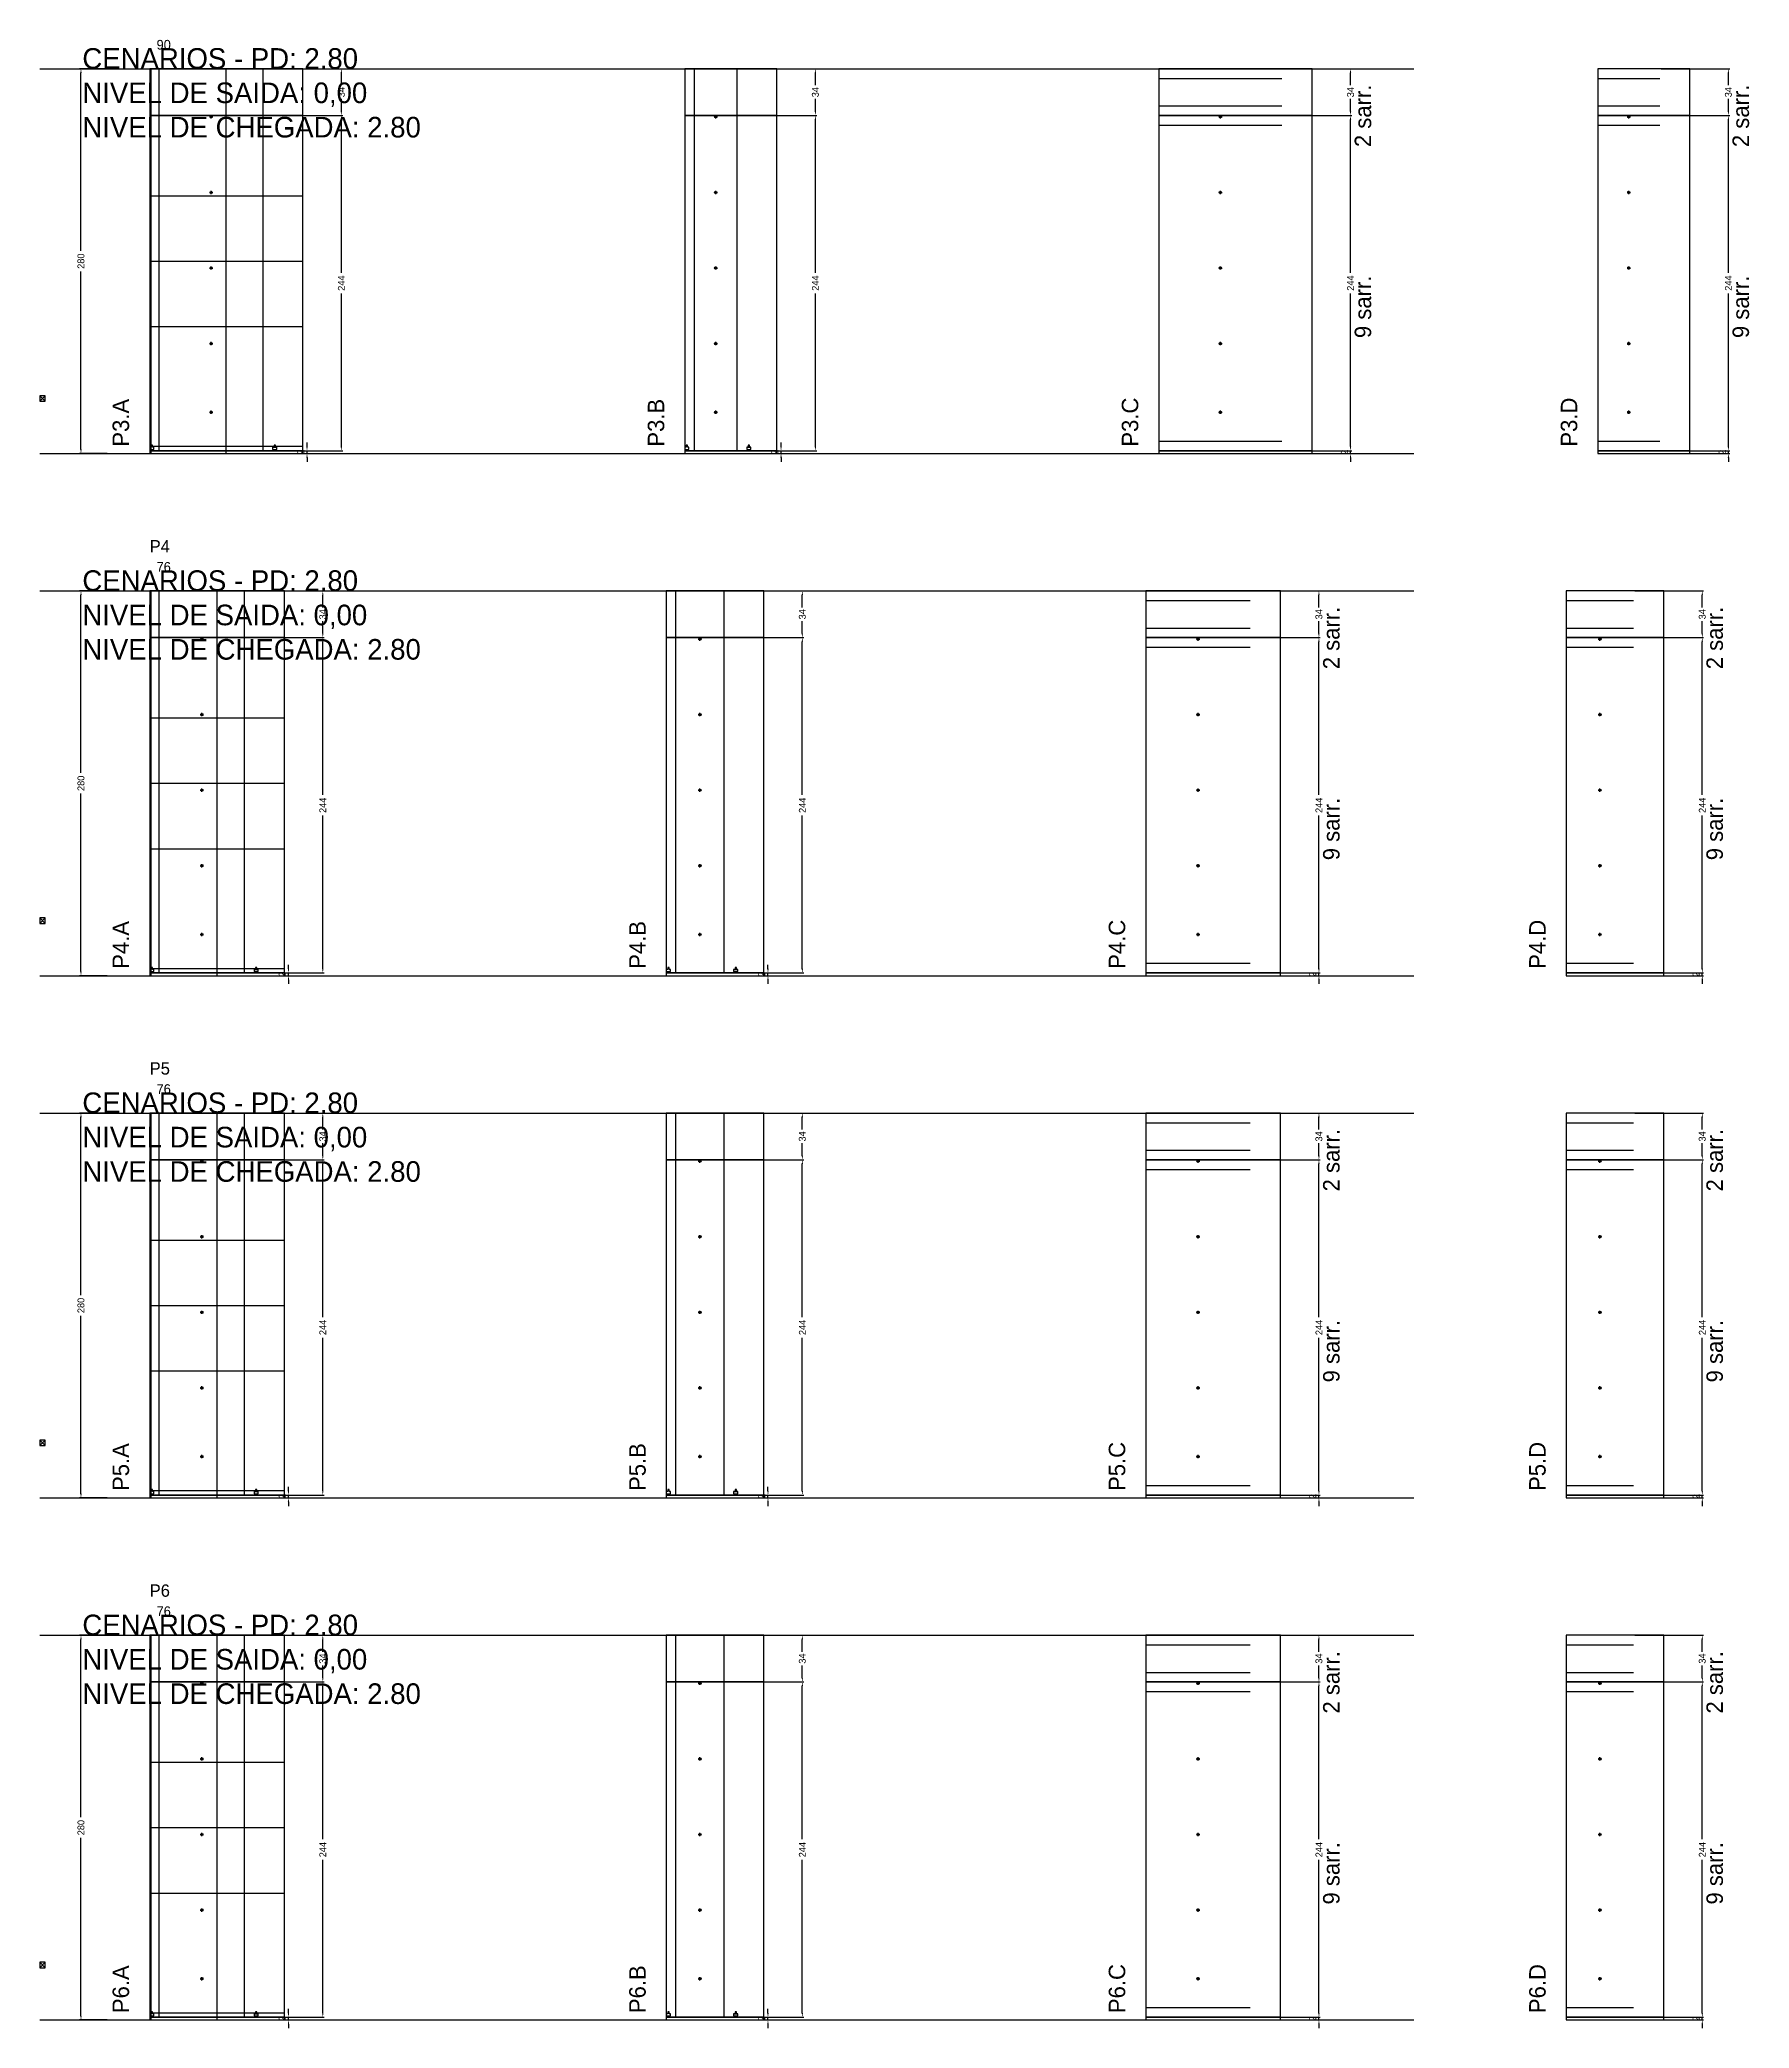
# Model space of a CAD drawing. Header units: centimetres. Extents: x -10500 to 4102, y -9886 to 295.
# Drawn here: x -7000 to -5756, y -2286 to -839 of the extents above; entities that cross this region are included whole.
import ezdxf

# ---------------------------------------------------------------- set-up
doc = ezdxf.new("R2010")
doc.units = ezdxf.units.CM
doc.linetypes.add('DASHED', pattern=[2, -2])
for name, color, linetype in [('CHAPA', 140, 'Continuous'), ('COTA', 241, 'Continuous'), ('COTAS FURACAO', 16, 'Continuous'), ('Madeira', 30, 'Continuous'), ('MEIO_PONT', 160, 'Continuous'), ('NOMENCLATURA', 7, 'Continuous'), ('Nível', 160, 'Continuous'), ('Painéis', 200, 'Continuous'), ('Perfil Metálico', 150, 'Continuous'), ('SARR_2.2x7', 40, 'Continuous'), ('SARRAFO DE PRESSAO', 200, 'Continuous'), ('texto', 7, 'Continuous'), ('TEXTO_GERAL', 7, 'Continuous')]:
    doc.layers.add(name, color=color, linetype=linetype)
doc.dimstyles.new('PAINEL-NOVA', dxfattribs={"dimtxt": 5, "dimasz": 3, "dimexe": 1, "dimexo": 1, "dimgap": 1, "dimtad": 1, "dimcen": 2.5, "dimazin": 3, "dimtfac": 1, "dimtmove": 0, "dimatfit": 3})

# ---------------------------------------------------------------- blocks, each defined once
blk = doc.blocks.new('_CLOSEDFILLED')
at = {"color": 0, "linetype": 'BYBLOCK'}
blk.add_solid([(-1, 0.16), (0, 0), (-1, -0.16)], dxfattribs=at)
blk = doc.blocks.new('*D53')
for p, q in [((-6951, -860), (-6971, -860)), ((-6970, -992.5), (-6970, -863)), ((-6970, -1137), (-6970, -1007.5)), ((-6951, -1140), (-6971, -1140))]:
    blk.add_line(p, q)
at = {"layer": 'Defpoints'}
for p in [(-6950, -860), (-6970, -1140), (-6950, -1140)]:
    blk.add_point(p, dxfattribs=at)
at = {"layer": 'COTA', "xscale": 3, "yscale": 3}
for p, rotation in [((-6970, -860), 90), ((-6970, -1140), 270)]:
    blk.add_blockref('_CLOSEDFILLED', p, dxfattribs=dict(at, rotation=rotation))
at = {"layer": 'COTA', "insert": (-6970, -1000), "char_height": 5, "attachment_point": 5, "rotation": 90}
blk.add_mtext('280', dxfattribs=at)
blk = doc.blocks.new('MULDURA')
at = {"layer": 'Paineis'}
for p, q in [((0, 0), (4, 4)), ((4, 0), (0, 4))]:
    blk.add_line(p, q, dxfattribs=at)
blk.add_lwpolyline([(0, 0), (4, 0), (4, 4), (0, 4)], close=True, dxfattribs=at)
blk = doc.blocks.new('*D55')
for p, q in [((-6829.5, -894), (-6779.5, -894)), ((-6780.5, -1008.5), (-6780.5, -897)), ((-6780.5, -1135), (-6780.5, -1023.5)), ((-6829.5, -1138), (-6779.5, -1138))]:
    blk.add_line(p, q)
at = {"layer": 'Defpoints'}
for p in [(-6830.5, -894), (-6830.5, -1138), (-6780.5, -1138)]:
    blk.add_point(p, dxfattribs=at)
at = {"layer": 'COTA', "xscale": 3, "yscale": 3}
for p, rotation in [((-6780.5, -894), 90), ((-6780.5, -1138), 270)]:
    blk.add_blockref('_CLOSEDFILLED', p, dxfattribs=dict(at, rotation=rotation))
at = {"layer": 'COTA', "insert": (-6780.5, -1016), "char_height": 5, "attachment_point": 5, "rotation": 90}
blk.add_mtext('244', dxfattribs=at)
blk = doc.blocks.new('*D56')
for p, q in [((-6829.5, -860), (-6779.5, -860)), ((-6780.5, -872), (-6780.5, -863)), ((-6780.5, -891), (-6780.5, -882)), ((-6829.5, -894), (-6779.5, -894))]:
    blk.add_line(p, q)
at = {"layer": 'Defpoints'}
for p in [(-6830.5, -860), (-6830.5, -894), (-6780.5, -894)]:
    blk.add_point(p, dxfattribs=at)
at = {"layer": 'COTA', "xscale": 3, "yscale": 3}
for p, rotation in [((-6780.5, -860), 90), ((-6780.5, -894), 270)]:
    blk.add_blockref('_CLOSEDFILLED', p, dxfattribs=dict(at, rotation=rotation))
at = {"layer": 'COTA', "insert": (-6780.5, -877), "char_height": 5, "attachment_point": 5, "rotation": 90}
blk.add_mtext('34', dxfattribs=at)
blk = doc.blocks.new('SLIPTEE')
at = {"layer": 'Paineis'}
blk.add_lwpolyline([(0, 0), (3, 0), (3, 1.5), (2, 1.5), (2, 3), (1, 3), (1, 1.5), (0, 1.5)], close=True, dxfattribs=at)
blk = doc.blocks.new('SLIPTDD')
at = {"layer": 'Paineis'}
blk.add_line((0, 1.5), (3, 1.5), dxfattribs=at)
blk.add_lwpolyline([(0, 0), (3, 0), (3, 1.5), (2, 1.5), (2, 3), (1, 3), (1, 1.5), (0, 1.5)], close=True, dxfattribs=at)
blk = doc.blocks.new('furacao')
at = {"layer": 'COTAS FURACAO'}
for p, q in [((-1.2, 0), (1.2, 0)), ((0, -1.2), (0, 1.2))]:
    blk.add_line(p, q, dxfattribs=at)
blk.add_circle((0, 0), 0.8, dxfattribs=at)
blk = doc.blocks.new('*D58')
for p, q in [((-6484.5, -894), (-6434.5, -894)), ((-6435.5, -1008.5), (-6435.5, -897)), ((-6435.5, -1135), (-6435.5, -1023.5)), ((-6484.5, -1138), (-6434.5, -1138))]:
    blk.add_line(p, q)
at = {"layer": 'Defpoints'}
for p in [(-6485.5, -894), (-6485.5, -1138), (-6435.5, -1138)]:
    blk.add_point(p, dxfattribs=at)
at = {"layer": 'COTA', "xscale": 3, "yscale": 3}
for p, rotation in [((-6435.5, -894), 90), ((-6435.5, -1138), 270)]:
    blk.add_blockref('_CLOSEDFILLED', p, dxfattribs=dict(at, rotation=rotation))
at = {"layer": 'COTA', "insert": (-6435.5, -1016), "char_height": 5, "attachment_point": 5, "rotation": 90}
blk.add_mtext('244', dxfattribs=at)
blk = doc.blocks.new('*D59')
for p, q in [((-6484.5, -860), (-6434.5, -860)), ((-6435.5, -872), (-6435.5, -863)), ((-6435.5, -891), (-6435.5, -882)), ((-6484.5, -894), (-6434.5, -894))]:
    blk.add_line(p, q)
at = {"layer": 'Defpoints'}
for p in [(-6485.5, -860), (-6485.5, -894), (-6435.5, -894)]:
    blk.add_point(p, dxfattribs=at)
at = {"layer": 'COTA', "xscale": 3, "yscale": 3}
for p, rotation in [((-6435.5, -860), 90), ((-6435.5, -894), 270)]:
    blk.add_blockref('_CLOSEDFILLED', p, dxfattribs=dict(at, rotation=rotation))
at = {"layer": 'COTA', "insert": (-6435.5, -877), "char_height": 5, "attachment_point": 5, "rotation": 90}
blk.add_mtext('34', dxfattribs=at)
blk = doc.blocks.new('*D61')
for p, q in [((-6095, -894), (-6045, -894)), ((-6046, -1008.5), (-6046, -897)), ((-6046, -1135), (-6046, -1023.5)), ((-6095, -1138), (-6045, -1138))]:
    blk.add_line(p, q)
at = {"layer": 'Defpoints'}
for p in [(-6096, -894), (-6096, -1138), (-6046, -1138)]:
    blk.add_point(p, dxfattribs=at)
at = {"layer": 'COTA', "xscale": 3, "yscale": 3}
for p, rotation in [((-6046, -894), 90), ((-6046, -1138), 270)]:
    blk.add_blockref('_CLOSEDFILLED', p, dxfattribs=dict(at, rotation=rotation))
at = {"layer": 'COTA', "insert": (-6046, -1016), "char_height": 5, "attachment_point": 5, "rotation": 90}
blk.add_mtext('244', dxfattribs=at)
blk = doc.blocks.new('*D62')
for p, q in [((-6095, -860), (-6045, -860)), ((-6046, -872), (-6046, -863)), ((-6046, -891), (-6046, -882)), ((-6095, -894), (-6045, -894))]:
    blk.add_line(p, q)
at = {"layer": 'Defpoints'}
for p in [(-6096, -860), (-6096, -894), (-6046, -894)]:
    blk.add_point(p, dxfattribs=at)
at = {"layer": 'COTA', "xscale": 3, "yscale": 3}
for p, rotation in [((-6046, -860), 90), ((-6046, -894), 270)]:
    blk.add_blockref('_CLOSEDFILLED', p, dxfattribs=dict(at, rotation=rotation))
at = {"layer": 'COTA', "insert": (-6046, -877), "char_height": 5, "attachment_point": 5, "rotation": 90}
blk.add_mtext('34', dxfattribs=at)
blk = doc.blocks.new('*D64')
for p, q in [((-5820, -894), (-5770, -894)), ((-5771, -1008.5), (-5771, -897)), ((-5771, -1135), (-5771, -1023.5)), ((-5820, -1138), (-5770, -1138))]:
    blk.add_line(p, q)
at = {"layer": 'Defpoints'}
for p in [(-5821, -894), (-5821, -1138), (-5771, -1138)]:
    blk.add_point(p, dxfattribs=at)
at = {"layer": 'COTA', "xscale": 3, "yscale": 3}
for p, rotation in [((-5771, -894), 90), ((-5771, -1138), 270)]:
    blk.add_blockref('_CLOSEDFILLED', p, dxfattribs=dict(at, rotation=rotation))
at = {"layer": 'COTA', "insert": (-5771, -1016), "char_height": 5, "attachment_point": 5, "rotation": 90}
blk.add_mtext('244', dxfattribs=at)
blk = doc.blocks.new('*D65')
for p, q in [((-5820, -860), (-5770, -860)), ((-5771, -872), (-5771, -863)), ((-5771, -891), (-5771, -882)), ((-5820, -894), (-5770, -894))]:
    blk.add_line(p, q)
at = {"layer": 'Defpoints'}
for p in [(-5821, -860), (-5821, -894), (-5771, -894)]:
    blk.add_point(p, dxfattribs=at)
at = {"layer": 'COTA', "xscale": 3, "yscale": 3}
for p, rotation in [((-5771, -860), 90), ((-5771, -894), 270)]:
    blk.add_blockref('_CLOSEDFILLED', p, dxfattribs=dict(at, rotation=rotation))
at = {"layer": 'COTA', "insert": (-5771, -877), "char_height": 5, "attachment_point": 5, "rotation": 90}
blk.add_mtext('34', dxfattribs=at)
blk = doc.blocks.new('*D79')
for p, q in [((-6951, -1240), (-6971, -1240)), ((-6970, -1372.5), (-6970, -1243)), ((-6970, -1517), (-6970, -1387.5)), ((-6951, -1520), (-6971, -1520))]:
    blk.add_line(p, q)
at = {"layer": 'Defpoints'}
for p in [(-6950, -1240), (-6970, -1520), (-6950, -1520)]:
    blk.add_point(p, dxfattribs=at)
at = {"layer": 'COTA', "xscale": 3, "yscale": 3}
for p, rotation in [((-6970, -1240), 90), ((-6970, -1520), 270)]:
    blk.add_blockref('_CLOSEDFILLED', p, dxfattribs=dict(at, rotation=rotation))
at = {"layer": 'COTA', "insert": (-6970, -1380), "char_height": 5, "attachment_point": 5, "rotation": 90}
blk.add_mtext('280', dxfattribs=at)
blk = doc.blocks.new('*D81')
for p, q in [((-6843, -1274), (-6793, -1274)), ((-6794, -1388.5), (-6794, -1277)), ((-6794, -1515), (-6794, -1403.5)), ((-6843, -1518), (-6793, -1518))]:
    blk.add_line(p, q)
at = {"layer": 'Defpoints'}
for p in [(-6844, -1274), (-6844, -1518), (-6794, -1518)]:
    blk.add_point(p, dxfattribs=at)
at = {"layer": 'COTA', "xscale": 3, "yscale": 3}
for p, rotation in [((-6794, -1274), 90), ((-6794, -1518), 270)]:
    blk.add_blockref('_CLOSEDFILLED', p, dxfattribs=dict(at, rotation=rotation))
at = {"layer": 'COTA', "insert": (-6794, -1396), "char_height": 5, "attachment_point": 5, "rotation": 90}
blk.add_mtext('244', dxfattribs=at)
blk = doc.blocks.new('*D82')
for p, q in [((-6843, -1240), (-6793, -1240)), ((-6794, -1252), (-6794, -1243)), ((-6794, -1271), (-6794, -1262)), ((-6843, -1274), (-6793, -1274))]:
    blk.add_line(p, q)
at = {"layer": 'Defpoints'}
for p in [(-6844, -1240), (-6844, -1274), (-6794, -1274)]:
    blk.add_point(p, dxfattribs=at)
at = {"layer": 'COTA', "xscale": 3, "yscale": 3}
for p, rotation in [((-6794, -1240), 90), ((-6794, -1274), 270)]:
    blk.add_blockref('_CLOSEDFILLED', p, dxfattribs=dict(at, rotation=rotation))
at = {"layer": 'COTA', "insert": (-6794, -1257), "char_height": 5, "attachment_point": 5, "rotation": 90}
blk.add_mtext('34', dxfattribs=at)
blk = doc.blocks.new('*D84')
for p, q in [((-6494, -1274), (-6444, -1274)), ((-6445, -1388.5), (-6445, -1277)), ((-6445, -1515), (-6445, -1403.5)), ((-6494, -1518), (-6444, -1518))]:
    blk.add_line(p, q)
at = {"layer": 'Defpoints'}
for p in [(-6495, -1274), (-6495, -1518), (-6445, -1518)]:
    blk.add_point(p, dxfattribs=at)
at = {"layer": 'COTA', "xscale": 3, "yscale": 3}
for p, rotation in [((-6445, -1274), 90), ((-6445, -1518), 270)]:
    blk.add_blockref('_CLOSEDFILLED', p, dxfattribs=dict(at, rotation=rotation))
at = {"layer": 'COTA', "insert": (-6445, -1396), "char_height": 5, "attachment_point": 5, "rotation": 90}
blk.add_mtext('244', dxfattribs=at)
blk = doc.blocks.new('*D85')
for p, q in [((-6494, -1240), (-6444, -1240)), ((-6445, -1252), (-6445, -1243)), ((-6445, -1271), (-6445, -1262)), ((-6494, -1274), (-6444, -1274))]:
    blk.add_line(p, q)
at = {"layer": 'Defpoints'}
for p in [(-6495, -1240), (-6495, -1274), (-6445, -1274)]:
    blk.add_point(p, dxfattribs=at)
at = {"layer": 'COTA', "xscale": 3, "yscale": 3}
for p, rotation in [((-6445, -1240), 90), ((-6445, -1274), 270)]:
    blk.add_blockref('_CLOSEDFILLED', p, dxfattribs=dict(at, rotation=rotation))
at = {"layer": 'COTA', "insert": (-6445, -1257), "char_height": 5, "attachment_point": 5, "rotation": 90}
blk.add_mtext('34', dxfattribs=at)
blk = doc.blocks.new('*D87')
for p, q in [((-6118, -1274), (-6068, -1274)), ((-6069, -1388.5), (-6069, -1277)), ((-6069, -1515), (-6069, -1403.5)), ((-6118, -1518), (-6068, -1518))]:
    blk.add_line(p, q)
at = {"layer": 'Defpoints'}
for p in [(-6119, -1274), (-6119, -1518), (-6069, -1518)]:
    blk.add_point(p, dxfattribs=at)
at = {"layer": 'COTA', "xscale": 3, "yscale": 3}
for p, rotation in [((-6069, -1274), 90), ((-6069, -1518), 270)]:
    blk.add_blockref('_CLOSEDFILLED', p, dxfattribs=dict(at, rotation=rotation))
at = {"layer": 'COTA', "insert": (-6069, -1396), "char_height": 5, "attachment_point": 5, "rotation": 90}
blk.add_mtext('244', dxfattribs=at)
blk = doc.blocks.new('*D88')
for p, q in [((-6118, -1240), (-6068, -1240)), ((-6069, -1252), (-6069, -1243)), ((-6069, -1271), (-6069, -1262)), ((-6118, -1274), (-6068, -1274))]:
    blk.add_line(p, q)
at = {"layer": 'Defpoints'}
for p in [(-6119, -1240), (-6119, -1274), (-6069, -1274)]:
    blk.add_point(p, dxfattribs=at)
at = {"layer": 'COTA', "xscale": 3, "yscale": 3}
for p, rotation in [((-6069, -1240), 90), ((-6069, -1274), 270)]:
    blk.add_blockref('_CLOSEDFILLED', p, dxfattribs=dict(at, rotation=rotation))
at = {"layer": 'COTA', "insert": (-6069, -1257), "char_height": 5, "attachment_point": 5, "rotation": 90}
blk.add_mtext('34', dxfattribs=at)
blk = doc.blocks.new('*D90')
for p, q in [((-5839, -1274), (-5789, -1274)), ((-5790, -1388.5), (-5790, -1277)), ((-5790, -1515), (-5790, -1403.5)), ((-5839, -1518), (-5789, -1518))]:
    blk.add_line(p, q)
at = {"layer": 'Defpoints'}
for p in [(-5840, -1274), (-5840, -1518), (-5790, -1518)]:
    blk.add_point(p, dxfattribs=at)
at = {"layer": 'COTA', "xscale": 3, "yscale": 3}
for p, rotation in [((-5790, -1274), 90), ((-5790, -1518), 270)]:
    blk.add_blockref('_CLOSEDFILLED', p, dxfattribs=dict(at, rotation=rotation))
at = {"layer": 'COTA', "insert": (-5790, -1396), "char_height": 5, "attachment_point": 5, "rotation": 90}
blk.add_mtext('244', dxfattribs=at)
blk = doc.blocks.new('*D91')
for p, q in [((-5839, -1240), (-5789, -1240)), ((-5790, -1252), (-5790, -1243)), ((-5790, -1271), (-5790, -1262)), ((-5839, -1274), (-5789, -1274))]:
    blk.add_line(p, q)
at = {"layer": 'Defpoints'}
for p in [(-5840, -1240), (-5840, -1274), (-5790, -1274)]:
    blk.add_point(p, dxfattribs=at)
at = {"layer": 'COTA', "xscale": 3, "yscale": 3}
for p, rotation in [((-5790, -1240), 90), ((-5790, -1274), 270)]:
    blk.add_blockref('_CLOSEDFILLED', p, dxfattribs=dict(at, rotation=rotation))
at = {"layer": 'COTA', "insert": (-5790, -1257), "char_height": 5, "attachment_point": 5, "rotation": 90}
blk.add_mtext('34', dxfattribs=at)
blk = doc.blocks.new('*D105')
for p, q in [((-6951, -1620), (-6971, -1620)), ((-6970, -1752.5), (-6970, -1623)), ((-6970, -1897), (-6970, -1767.5)), ((-6951, -1900), (-6971, -1900))]:
    blk.add_line(p, q)
at = {"layer": 'Defpoints'}
for p in [(-6950, -1620), (-6970, -1900), (-6950, -1900)]:
    blk.add_point(p, dxfattribs=at)
at = {"layer": 'COTA', "xscale": 3, "yscale": 3}
for p, rotation in [((-6970, -1620), 90), ((-6970, -1900), 270)]:
    blk.add_blockref('_CLOSEDFILLED', p, dxfattribs=dict(at, rotation=rotation))
at = {"layer": 'COTA', "insert": (-6970, -1760), "char_height": 5, "attachment_point": 5, "rotation": 90}
blk.add_mtext('280', dxfattribs=at)
blk = doc.blocks.new('*D107')
for p, q in [((-6843, -1654), (-6793, -1654)), ((-6794, -1768.5), (-6794, -1657)), ((-6794, -1895), (-6794, -1783.5)), ((-6843, -1898), (-6793, -1898))]:
    blk.add_line(p, q)
at = {"layer": 'Defpoints'}
for p in [(-6844, -1654), (-6844, -1898), (-6794, -1898)]:
    blk.add_point(p, dxfattribs=at)
at = {"layer": 'COTA', "xscale": 3, "yscale": 3}
for p, rotation in [((-6794, -1654), 90), ((-6794, -1898), 270)]:
    blk.add_blockref('_CLOSEDFILLED', p, dxfattribs=dict(at, rotation=rotation))
at = {"layer": 'COTA', "insert": (-6794, -1776), "char_height": 5, "attachment_point": 5, "rotation": 90}
blk.add_mtext('244', dxfattribs=at)
blk = doc.blocks.new('*D108')
for p, q in [((-6843, -1620), (-6793, -1620)), ((-6794, -1632), (-6794, -1623)), ((-6794, -1651), (-6794, -1642)), ((-6843, -1654), (-6793, -1654))]:
    blk.add_line(p, q)
at = {"layer": 'Defpoints'}
for p in [(-6844, -1620), (-6844, -1654), (-6794, -1654)]:
    blk.add_point(p, dxfattribs=at)
at = {"layer": 'COTA', "xscale": 3, "yscale": 3}
for p, rotation in [((-6794, -1620), 90), ((-6794, -1654), 270)]:
    blk.add_blockref('_CLOSEDFILLED', p, dxfattribs=dict(at, rotation=rotation))
at = {"layer": 'COTA', "insert": (-6794, -1637), "char_height": 5, "attachment_point": 5, "rotation": 90}
blk.add_mtext('34', dxfattribs=at)
blk = doc.blocks.new('*D110')
for p, q in [((-6494, -1654), (-6444, -1654)), ((-6445, -1768.5), (-6445, -1657)), ((-6445, -1895), (-6445, -1783.5)), ((-6494, -1898), (-6444, -1898))]:
    blk.add_line(p, q)
at = {"layer": 'Defpoints'}
for p in [(-6495, -1654), (-6495, -1898), (-6445, -1898)]:
    blk.add_point(p, dxfattribs=at)
at = {"layer": 'COTA', "xscale": 3, "yscale": 3}
for p, rotation in [((-6445, -1654), 90), ((-6445, -1898), 270)]:
    blk.add_blockref('_CLOSEDFILLED', p, dxfattribs=dict(at, rotation=rotation))
at = {"layer": 'COTA', "insert": (-6445, -1776), "char_height": 5, "attachment_point": 5, "rotation": 90}
blk.add_mtext('244', dxfattribs=at)
blk = doc.blocks.new('*D111')
for p, q in [((-6494, -1620), (-6444, -1620)), ((-6445, -1632), (-6445, -1623)), ((-6445, -1651), (-6445, -1642)), ((-6494, -1654), (-6444, -1654))]:
    blk.add_line(p, q)
at = {"layer": 'Defpoints'}
for p in [(-6495, -1620), (-6495, -1654), (-6445, -1654)]:
    blk.add_point(p, dxfattribs=at)
at = {"layer": 'COTA', "xscale": 3, "yscale": 3}
for p, rotation in [((-6445, -1620), 90), ((-6445, -1654), 270)]:
    blk.add_blockref('_CLOSEDFILLED', p, dxfattribs=dict(at, rotation=rotation))
at = {"layer": 'COTA', "insert": (-6445, -1637), "char_height": 5, "attachment_point": 5, "rotation": 90}
blk.add_mtext('34', dxfattribs=at)
blk = doc.blocks.new('*D113')
for p, q in [((-6118, -1654), (-6068, -1654)), ((-6069, -1768.5), (-6069, -1657)), ((-6069, -1895), (-6069, -1783.5)), ((-6118, -1898), (-6068, -1898))]:
    blk.add_line(p, q)
at = {"layer": 'Defpoints'}
for p in [(-6119, -1654), (-6119, -1898), (-6069, -1898)]:
    blk.add_point(p, dxfattribs=at)
at = {"layer": 'COTA', "xscale": 3, "yscale": 3}
for p, rotation in [((-6069, -1654), 90), ((-6069, -1898), 270)]:
    blk.add_blockref('_CLOSEDFILLED', p, dxfattribs=dict(at, rotation=rotation))
at = {"layer": 'COTA', "insert": (-6069, -1776), "char_height": 5, "attachment_point": 5, "rotation": 90}
blk.add_mtext('244', dxfattribs=at)
blk = doc.blocks.new('*D114')
for p, q in [((-6118, -1620), (-6068, -1620)), ((-6069, -1632), (-6069, -1623)), ((-6069, -1651), (-6069, -1642)), ((-6118, -1654), (-6068, -1654))]:
    blk.add_line(p, q)
at = {"layer": 'Defpoints'}
for p in [(-6119, -1620), (-6119, -1654), (-6069, -1654)]:
    blk.add_point(p, dxfattribs=at)
at = {"layer": 'COTA', "xscale": 3, "yscale": 3}
for p, rotation in [((-6069, -1620), 90), ((-6069, -1654), 270)]:
    blk.add_blockref('_CLOSEDFILLED', p, dxfattribs=dict(at, rotation=rotation))
at = {"layer": 'COTA', "insert": (-6069, -1637), "char_height": 5, "attachment_point": 5, "rotation": 90}
blk.add_mtext('34', dxfattribs=at)
blk = doc.blocks.new('*D116')
for p, q in [((-5839, -1654), (-5789, -1654)), ((-5790, -1768.5), (-5790, -1657)), ((-5790, -1895), (-5790, -1783.5)), ((-5839, -1898), (-5789, -1898))]:
    blk.add_line(p, q)
at = {"layer": 'Defpoints'}
for p in [(-5840, -1654), (-5840, -1898), (-5790, -1898)]:
    blk.add_point(p, dxfattribs=at)
at = {"layer": 'COTA', "xscale": 3, "yscale": 3}
for p, rotation in [((-5790, -1654), 90), ((-5790, -1898), 270)]:
    blk.add_blockref('_CLOSEDFILLED', p, dxfattribs=dict(at, rotation=rotation))
at = {"layer": 'COTA', "insert": (-5790, -1776), "char_height": 5, "attachment_point": 5, "rotation": 90}
blk.add_mtext('244', dxfattribs=at)
blk = doc.blocks.new('*D117')
for p, q in [((-5839, -1620), (-5789, -1620)), ((-5790, -1632), (-5790, -1623)), ((-5790, -1651), (-5790, -1642)), ((-5839, -1654), (-5789, -1654))]:
    blk.add_line(p, q)
at = {"layer": 'Defpoints'}
for p in [(-5840, -1620), (-5840, -1654), (-5790, -1654)]:
    blk.add_point(p, dxfattribs=at)
at = {"layer": 'COTA', "xscale": 3, "yscale": 3}
for p, rotation in [((-5790, -1620), 90), ((-5790, -1654), 270)]:
    blk.add_blockref('_CLOSEDFILLED', p, dxfattribs=dict(at, rotation=rotation))
at = {"layer": 'COTA', "insert": (-5790, -1637), "char_height": 5, "attachment_point": 5, "rotation": 90}
blk.add_mtext('34', dxfattribs=at)
blk = doc.blocks.new('*D131')
for p, q in [((-6951, -2000), (-6971, -2000)), ((-6970, -2132.5), (-6970, -2003)), ((-6970, -2277), (-6970, -2147.5)), ((-6951, -2280), (-6971, -2280))]:
    blk.add_line(p, q)
at = {"layer": 'Defpoints'}
for p in [(-6950, -2000), (-6970, -2280), (-6950, -2280)]:
    blk.add_point(p, dxfattribs=at)
at = {"layer": 'COTA', "xscale": 3, "yscale": 3}
for p, rotation in [((-6970, -2000), 90), ((-6970, -2280), 270)]:
    blk.add_blockref('_CLOSEDFILLED', p, dxfattribs=dict(at, rotation=rotation))
at = {"layer": 'COTA', "insert": (-6970, -2140), "char_height": 5, "attachment_point": 5, "rotation": 90}
blk.add_mtext('280', dxfattribs=at)
blk = doc.blocks.new('*D133')
for p, q in [((-6843, -2034), (-6793, -2034)), ((-6794, -2148.5), (-6794, -2037)), ((-6794, -2275), (-6794, -2163.5)), ((-6843, -2278), (-6793, -2278))]:
    blk.add_line(p, q)
at = {"layer": 'Defpoints'}
for p in [(-6844, -2034), (-6844, -2278), (-6794, -2278)]:
    blk.add_point(p, dxfattribs=at)
at = {"layer": 'COTA', "xscale": 3, "yscale": 3}
for p, rotation in [((-6794, -2034), 90), ((-6794, -2278), 270)]:
    blk.add_blockref('_CLOSEDFILLED', p, dxfattribs=dict(at, rotation=rotation))
at = {"layer": 'COTA', "insert": (-6794, -2156), "char_height": 5, "attachment_point": 5, "rotation": 90}
blk.add_mtext('244', dxfattribs=at)
blk = doc.blocks.new('*D134')
for p, q in [((-6843, -2000), (-6793, -2000)), ((-6794, -2012), (-6794, -2003)), ((-6794, -2031), (-6794, -2022)), ((-6843, -2034), (-6793, -2034))]:
    blk.add_line(p, q)
at = {"layer": 'Defpoints'}
for p in [(-6844, -2000), (-6844, -2034), (-6794, -2034)]:
    blk.add_point(p, dxfattribs=at)
at = {"layer": 'COTA', "xscale": 3, "yscale": 3}
for p, rotation in [((-6794, -2000), 90), ((-6794, -2034), 270)]:
    blk.add_blockref('_CLOSEDFILLED', p, dxfattribs=dict(at, rotation=rotation))
at = {"layer": 'COTA', "insert": (-6794, -2017), "char_height": 5, "attachment_point": 5, "rotation": 90}
blk.add_mtext('34', dxfattribs=at)
blk = doc.blocks.new('*D136')
for p, q in [((-6494, -2034), (-6444, -2034)), ((-6445, -2148.5), (-6445, -2037)), ((-6445, -2275), (-6445, -2163.5)), ((-6494, -2278), (-6444, -2278))]:
    blk.add_line(p, q)
at = {"layer": 'Defpoints'}
for p in [(-6495, -2034), (-6495, -2278), (-6445, -2278)]:
    blk.add_point(p, dxfattribs=at)
at = {"layer": 'COTA', "xscale": 3, "yscale": 3}
for p, rotation in [((-6445, -2034), 90), ((-6445, -2278), 270)]:
    blk.add_blockref('_CLOSEDFILLED', p, dxfattribs=dict(at, rotation=rotation))
at = {"layer": 'COTA', "insert": (-6445, -2156), "char_height": 5, "attachment_point": 5, "rotation": 90}
blk.add_mtext('244', dxfattribs=at)
blk = doc.blocks.new('*D137')
for p, q in [((-6494, -2000), (-6444, -2000)), ((-6445, -2012), (-6445, -2003)), ((-6445, -2031), (-6445, -2022)), ((-6494, -2034), (-6444, -2034))]:
    blk.add_line(p, q)
at = {"layer": 'Defpoints'}
for p in [(-6495, -2000), (-6495, -2034), (-6445, -2034)]:
    blk.add_point(p, dxfattribs=at)
at = {"layer": 'COTA', "xscale": 3, "yscale": 3}
for p, rotation in [((-6445, -2000), 90), ((-6445, -2034), 270)]:
    blk.add_blockref('_CLOSEDFILLED', p, dxfattribs=dict(at, rotation=rotation))
at = {"layer": 'COTA', "insert": (-6445, -2017), "char_height": 5, "attachment_point": 5, "rotation": 90}
blk.add_mtext('34', dxfattribs=at)
blk = doc.blocks.new('*D139')
for p, q in [((-6118, -2034), (-6068, -2034)), ((-6069, -2148.5), (-6069, -2037)), ((-6069, -2275), (-6069, -2163.5)), ((-6118, -2278), (-6068, -2278))]:
    blk.add_line(p, q)
at = {"layer": 'Defpoints'}
for p in [(-6119, -2034), (-6119, -2278), (-6069, -2278)]:
    blk.add_point(p, dxfattribs=at)
at = {"layer": 'COTA', "xscale": 3, "yscale": 3}
for p, rotation in [((-6069, -2034), 90), ((-6069, -2278), 270)]:
    blk.add_blockref('_CLOSEDFILLED', p, dxfattribs=dict(at, rotation=rotation))
at = {"layer": 'COTA', "insert": (-6069, -2156), "char_height": 5, "attachment_point": 5, "rotation": 90}
blk.add_mtext('244', dxfattribs=at)
blk = doc.blocks.new('*D140')
for p, q in [((-6118, -2000), (-6068, -2000)), ((-6069, -2012), (-6069, -2003)), ((-6069, -2031), (-6069, -2022)), ((-6118, -2034), (-6068, -2034))]:
    blk.add_line(p, q)
at = {"layer": 'Defpoints'}
for p in [(-6119, -2000), (-6119, -2034), (-6069, -2034)]:
    blk.add_point(p, dxfattribs=at)
at = {"layer": 'COTA', "xscale": 3, "yscale": 3}
for p, rotation in [((-6069, -2000), 90), ((-6069, -2034), 270)]:
    blk.add_blockref('_CLOSEDFILLED', p, dxfattribs=dict(at, rotation=rotation))
at = {"layer": 'COTA', "insert": (-6069, -2017), "char_height": 5, "attachment_point": 5, "rotation": 90}
blk.add_mtext('34', dxfattribs=at)
blk = doc.blocks.new('*D142')
for p, q in [((-5839, -2034), (-5789, -2034)), ((-5790, -2148.5), (-5790, -2037)), ((-5790, -2275), (-5790, -2163.5)), ((-5839, -2278), (-5789, -2278))]:
    blk.add_line(p, q)
at = {"layer": 'Defpoints'}
for p in [(-5840, -2034), (-5840, -2278), (-5790, -2278)]:
    blk.add_point(p, dxfattribs=at)
at = {"layer": 'COTA', "xscale": 3, "yscale": 3}
for p, rotation in [((-5790, -2034), 90), ((-5790, -2278), 270)]:
    blk.add_blockref('_CLOSEDFILLED', p, dxfattribs=dict(at, rotation=rotation))
at = {"layer": 'COTA', "insert": (-5790, -2156), "char_height": 5, "attachment_point": 5, "rotation": 90}
blk.add_mtext('244', dxfattribs=at)
blk = doc.blocks.new('*D143')
for p, q in [((-5839, -2000), (-5789, -2000)), ((-5790, -2012), (-5790, -2003)), ((-5790, -2031), (-5790, -2022)), ((-5839, -2034), (-5789, -2034))]:
    blk.add_line(p, q)
at = {"layer": 'Defpoints'}
for p in [(-5840, -2000), (-5840, -2034), (-5790, -2034)]:
    blk.add_point(p, dxfattribs=at)
at = {"layer": 'COTA', "xscale": 3, "yscale": 3}
for p, rotation in [((-5790, -2000), 90), ((-5790, -2034), 270)]:
    blk.add_blockref('_CLOSEDFILLED', p, dxfattribs=dict(at, rotation=rotation))
at = {"layer": 'COTA', "insert": (-5790, -2017), "char_height": 5, "attachment_point": 5, "rotation": 90}
blk.add_mtext('34', dxfattribs=at)

msp = doc.modelspace()

# ---------------------------------------------------------------- linework, layer by layer
at = {"layer": 'CHAPA'}
for points in [[(-6920, -1140), (-6918.8, -1140), (-6918.8, -860), (-6920, -860)], [(-6920, -1520), (-6918.8, -1520), (-6918.8, -1240), (-6920, -1240)], [(-6920, -1900), (-6918.8, -1900), (-6918.8, -1620), (-6920, -1620)], [(-6920, -2280), (-6918.8, -2280), (-6918.8, -2000), (-6920, -2000)]]:
    msp.add_lwpolyline(points, close=True, dxfattribs=at)
at = {"layer": 'Madeira'}
for points in [[(-6920, -952.4), (-6808.5, -952.4)], [(-6920, -1047.6), (-6808.5, -1047.6)], [(-6920, -1332.4), (-6822, -1332.4)], [(-6920, -1427.6), (-6822, -1427.6)], [(-6920, -1712.4), (-6822, -1712.4)], [(-6920, -1807.6), (-6822, -1807.6)], [(-6920, -2092.4), (-6822, -2092.4)], [(-6920, -2187.6), (-6822, -2187.6)]]:
    msp.add_lwpolyline(points, dxfattribs=at)
at = {"layer": 'MEIO_PONT'}
for points in [[(-6920, -1000), (-6808.5, -1000)], [(-6920, -1380), (-6822, -1380)], [(-6920, -1760), (-6822, -1760)], [(-6920, -2140), (-6822, -2140)]]:
    msp.add_lwpolyline(points, dxfattribs=at)
at = {"layer": 'Nível', "linetype": 'DASHED'}
for points in [[(-7000, -860), (-6000, -860)], [(-7000, -1140), (-6000, -1140)], [(-7000, -1240), (-6000, -1240)], [(-7000, -1520), (-6000, -1520)], [(-7000, -1620), (-6000, -1620)], [(-7000, -1900), (-6000, -1900)], [(-7000, -2000), (-6000, -2000)], [(-7000, -2280), (-6000, -2280)]]:
    msp.add_lwpolyline(points, dxfattribs=at)
at = {"layer": 'Painéis'}
for points in [[(-6920, -894), (-6808.5, -894), (-6808.5, -860), (-6920, -860)], [(-6920, -1140), (-6808.5, -1140), (-6808.5, -860), (-6920, -860)], [(-6530.5, -894), (-6463.5, -894), (-6463.5, -860), (-6530.5, -860)], [(-6185.5, -894), (-6074, -894), (-6074, -860), (-6185.5, -860)], [(-5866, -894), (-5799, -894), (-5799, -860), (-5866, -860)], [(-6920, -1138), (-6808.5, -1138), (-6808.5, -894), (-6920, -894)], [(-6530.5, -1138), (-6463.5, -1138), (-6463.5, -894), (-6530.5, -894)], [(-6185.5, -1138), (-6074, -1138), (-6074, -894), (-6185.5, -894)], [(-5866, -1138), (-5799, -1138), (-5799, -894), (-5866, -894)], [(-6920, -1140), (-6808.5, -1140), (-6808.5, -1138), (-6920, -1138)], [(-6530.5, -1140), (-6463.5, -1140), (-6463.5, -1138), (-6530.5, -1138)], [(-6185.5, -1140), (-6074, -1140), (-6074, -1138), (-6185.5, -1138)], [(-5866, -1140), (-5799, -1140), (-5799, -1138), (-5866, -1138)], [(-6920, -1274), (-6822, -1274), (-6822, -1240), (-6920, -1240)], [(-6920, -1520), (-6822, -1520), (-6822, -1240), (-6920, -1240)], [(-6544, -1274), (-6473, -1274), (-6473, -1240), (-6544, -1240)], [(-6195, -1274), (-6097, -1274), (-6097, -1240), (-6195, -1240)], [(-5889, -1274), (-5818, -1274), (-5818, -1240), (-5889, -1240)], [(-6920, -1518), (-6822, -1518), (-6822, -1274), (-6920, -1274)], [(-6544, -1518), (-6473, -1518), (-6473, -1274), (-6544, -1274)], [(-6195, -1518), (-6097, -1518), (-6097, -1274), (-6195, -1274)], [(-5889, -1518), (-5818, -1518), (-5818, -1274), (-5889, -1274)], [(-6920, -1520), (-6822, -1520), (-6822, -1518), (-6920, -1518)], [(-6544, -1520), (-6473, -1520), (-6473, -1518), (-6544, -1518)], [(-6195, -1520), (-6097, -1520), (-6097, -1518), (-6195, -1518)], [(-5889, -1520), (-5818, -1520), (-5818, -1518), (-5889, -1518)], [(-6920, -1654), (-6822, -1654), (-6822, -1620), (-6920, -1620)], [(-6920, -1900), (-6822, -1900), (-6822, -1620), (-6920, -1620)], [(-6544, -1654), (-6473, -1654), (-6473, -1620), (-6544, -1620)], [(-6195, -1654), (-6097, -1654), (-6097, -1620), (-6195, -1620)], [(-5889, -1654), (-5818, -1654), (-5818, -1620), (-5889, -1620)], [(-6920, -1898), (-6822, -1898), (-6822, -1654), (-6920, -1654)], [(-6544, -1898), (-6473, -1898), (-6473, -1654), (-6544, -1654)], [(-6195, -1898), (-6097, -1898), (-6097, -1654), (-6195, -1654)], [(-5889, -1898), (-5818, -1898), (-5818, -1654), (-5889, -1654)], [(-6920, -1900), (-6822, -1900), (-6822, -1898), (-6920, -1898)], [(-6544, -1900), (-6473, -1900), (-6473, -1898), (-6544, -1898)], [(-6195, -1900), (-6097, -1900), (-6097, -1898), (-6195, -1898)], [(-5889, -1900), (-5818, -1900), (-5818, -1898), (-5889, -1898)], [(-6920, -2034), (-6822, -2034), (-6822, -2000), (-6920, -2000)], [(-6920, -2280), (-6822, -2280), (-6822, -2000), (-6920, -2000)], [(-6544, -2034), (-6473, -2034), (-6473, -2000), (-6544, -2000)], [(-6195, -2034), (-6097, -2034), (-6097, -2000), (-6195, -2000)], [(-5889, -2034), (-5818, -2034), (-5818, -2000), (-5889, -2000)], [(-6920, -2278), (-6822, -2278), (-6822, -2034), (-6920, -2034)], [(-6544, -2278), (-6473, -2278), (-6473, -2034), (-6544, -2034)], [(-6195, -2278), (-6097, -2278), (-6097, -2034), (-6195, -2034)], [(-5889, -2278), (-5818, -2278), (-5818, -2034), (-5889, -2034)], [(-6920, -2280), (-6822, -2280), (-6822, -2278), (-6920, -2278)], [(-6544, -2280), (-6473, -2280), (-6473, -2278), (-6544, -2278)], [(-6195, -2280), (-6097, -2280), (-6097, -2278), (-6195, -2278)], [(-5889, -2280), (-5818, -2280), (-5818, -2278), (-5889, -2278)]]:
    msp.add_lwpolyline(points, close=True, dxfattribs=at)
at = {"layer": 'Perfil Metálico'}
for p, q in [((-6864.25, -1140), (-6864.25, -860)), ((-6871, -1520), (-6871, -1240)), ((-6871, -1900), (-6871, -1620)), ((-6871, -2280), (-6871, -2000))]:
    msp.add_line(p, q, dxfattribs=at)
at = {"layer": 'SARR_2.2x7'}
for points in [[(-6913, -894), (-6913, -860)], [(-6837.5, -894), (-6837.5, -860)], [(-6523.5, -894), (-6523.5, -860)], [(-6492.5, -894), (-6492.5, -860)], [(-6185.5, -867), (-6096, -867)], [(-5866, -867), (-5821, -867)], [(-6185.5, -887), (-6096, -887)], [(-5866, -887), (-5821, -887)], [(-6185.5, -901), (-6096, -901)], [(-5866, -901), (-5821, -901)], [(-6185.5, -1131), (-6096, -1131)], [(-5866, -1131), (-5821, -1131)], [(-6913, -1274), (-6913, -1240)], [(-6851, -1274), (-6851, -1240)], [(-6537, -1274), (-6537, -1240)], [(-6502, -1274), (-6502, -1240)], [(-6195, -1247), (-6119, -1247)], [(-5889, -1247), (-5840, -1247)], [(-6195, -1267), (-6119, -1267)], [(-5889, -1267), (-5840, -1267)], [(-6195, -1281), (-6119, -1281)], [(-5889, -1281), (-5840, -1281)], [(-6195, -1511), (-6119, -1511)], [(-5889, -1511), (-5840, -1511)], [(-6913, -1654), (-6913, -1620)], [(-6851, -1654), (-6851, -1620)], [(-6537, -1654), (-6537, -1620)], [(-6502, -1654), (-6502, -1620)], [(-6195, -1627), (-6119, -1627)], [(-5889, -1627), (-5840, -1627)], [(-6195, -1647), (-6119, -1647)], [(-5889, -1647), (-5840, -1647)], [(-6195, -1661), (-6119, -1661)], [(-5889, -1661), (-5840, -1661)], [(-6195, -1891), (-6119, -1891)], [(-5889, -1891), (-5840, -1891)], [(-6913, -2034), (-6913, -2000)], [(-6851, -2034), (-6851, -2000)], [(-6537, -2034), (-6537, -2000)], [(-6502, -2034), (-6502, -2000)], [(-6195, -2007), (-6119, -2007)], [(-5889, -2007), (-5840, -2007)], [(-6195, -2027), (-6119, -2027)], [(-5889, -2027), (-5840, -2027)], [(-6195, -2041), (-6119, -2041)], [(-5889, -2041), (-5840, -2041)], [(-6195, -2271), (-6119, -2271)], [(-5889, -2271), (-5840, -2271)]]:
    msp.add_lwpolyline(points, dxfattribs=at)
at = {"layer": 'SARR_2.2x7', "linetype": 'DASHED'}
for points in [[(-6913, -1138), (-6913, -894)], [(-6837.5, -1138), (-6837.5, -894)], [(-6523.5, -1138), (-6523.5, -894)], [(-6492.5, -1138), (-6492.5, -894)], [(-6913, -1518), (-6913, -1274)], [(-6851, -1518), (-6851, -1274)], [(-6537, -1518), (-6537, -1274)], [(-6502, -1518), (-6502, -1274)], [(-6913, -1898), (-6913, -1654)], [(-6851, -1898), (-6851, -1654)], [(-6537, -1898), (-6537, -1654)], [(-6502, -1898), (-6502, -1654)], [(-6913, -2278), (-6913, -2034)], [(-6851, -2278), (-6851, -2034)], [(-6537, -2278), (-6537, -2034)], [(-6502, -2278), (-6502, -2034)]]:
    msp.add_lwpolyline(points, dxfattribs=at)
at = {"layer": 'SARRAFO DE PRESSAO'}
for points in [[(-6920, -1140), (-6808.5, -1140), (-6808.5, -1135), (-6920, -1135)], [(-6920, -1520), (-6822, -1520), (-6822, -1515), (-6920, -1515)], [(-6920, -1900), (-6822, -1900), (-6822, -1895), (-6920, -1895)], [(-6920, -2280), (-6822, -2280), (-6822, -2275), (-6920, -2275)]]:
    msp.add_lwpolyline(points, close=True, dxfattribs=at)

# ---------------------------------------------------------------- block references
at = {"layer": 'COTA'}
for name, p in [('furacao', (-6875.25, -895)), ('furacao', (-6508, -895)), ('furacao', (-6140.75, -895)), ('furacao', (-5843.5, -895)), ('furacao', (-6875.25, -950)), ('furacao', (-6508, -950)), ('furacao', (-6140.75, -950)), ('furacao', (-5843.5, -950)), ('furacao', (-6875.25, -1005)), ('furacao', (-6508, -1005)), ('furacao', (-6140.75, -1005)), ('furacao', (-5843.5, -1005)), ('furacao', (-6875.25, -1060)), ('furacao', (-6508, -1060)), ('furacao', (-6140.75, -1060)), ('furacao', (-5843.5, -1060)), ('MULDURA', (-7000, -1102)), ('furacao', (-6875.25, -1110)), ('furacao', (-6508, -1110)), ('furacao', (-6140.75, -1110)), ('furacao', (-5843.5, -1110)), ('SLIPTEE', (-6920, -1137)), ('SLIPTDD', (-6830.5, -1137)), ('SLIPTEE', (-6530.5, -1137)), ('SLIPTDD', (-6485.5, -1137)), ('furacao', (-6882, -1275)), ('furacao', (-6519.5, -1275)), ('furacao', (-6157, -1275)), ('furacao', (-5864.5, -1275)), ('furacao', (-6882, -1330)), ('furacao', (-6519.5, -1330)), ('furacao', (-6157, -1330)), ('furacao', (-5864.5, -1330)), ('furacao', (-6882, -1385)), ('furacao', (-6519.5, -1385)), ('furacao', (-6157, -1385)), ('furacao', (-5864.5, -1385)), ('furacao', (-6882, -1440)), ('furacao', (-6519.5, -1440)), ('furacao', (-6157, -1440)), ('furacao', (-5864.5, -1440)), ('MULDURA', (-7000, -1482)), ('furacao', (-6882, -1490)), ('furacao', (-6519.5, -1490)), ('furacao', (-6157, -1490)), ('furacao', (-5864.5, -1490)), ('SLIPTEE', (-6920, -1517)), ('SLIPTDD', (-6844, -1517)), ('SLIPTEE', (-6544, -1517)), ('SLIPTDD', (-6495, -1517)), ('furacao', (-6882, -1655)), ('furacao', (-6519.5, -1655)), ('furacao', (-6157, -1655)), ('furacao', (-5864.5, -1655)), ('furacao', (-6882, -1710)), ('furacao', (-6519.5, -1710)), ('furacao', (-6157, -1710)), ('furacao', (-5864.5, -1710)), ('furacao', (-6882, -1765)), ('furacao', (-6519.5, -1765)), ('furacao', (-6157, -1765)), ('furacao', (-5864.5, -1765)), ('furacao', (-6882, -1820)), ('furacao', (-6519.5, -1820)), ('furacao', (-6157, -1820)), ('furacao', (-5864.5, -1820)), ('MULDURA', (-7000, -1862)), ('furacao', (-6882, -1870)), ('furacao', (-6519.5, -1870)), ('furacao', (-6157, -1870)), ('furacao', (-5864.5, -1870)), ('SLIPTEE', (-6920, -1897)), ('SLIPTDD', (-6844, -1897)), ('SLIPTEE', (-6544, -1897)), ('SLIPTDD', (-6495, -1897)), ('furacao', (-6882, -2035)), ('furacao', (-6519.5, -2035)), ('furacao', (-6157, -2035)), ('furacao', (-5864.5, -2035)), ('furacao', (-6882, -2090)), ('furacao', (-6519.5, -2090)), ('furacao', (-6157, -2090)), ('furacao', (-5864.5, -2090)), ('furacao', (-6882, -2145)), ('furacao', (-6519.5, -2145)), ('furacao', (-6157, -2145)), ('furacao', (-5864.5, -2145)), ('furacao', (-6882, -2200)), ('furacao', (-6519.5, -2200)), ('furacao', (-6157, -2200)), ('furacao', (-5864.5, -2200)), ('MULDURA', (-7000, -2242)), ('furacao', (-6882, -2250)), ('furacao', (-6519.5, -2250)), ('furacao', (-6157, -2250)), ('furacao', (-5864.5, -2250)), ('SLIPTEE', (-6920, -2277)), ('SLIPTDD', (-6844, -2277)), ('SLIPTEE', (-6544, -2277)), ('SLIPTDD', (-6495, -2277))]:
    msp.add_blockref(name, p, dxfattribs=at)

# ---------------------------------------------------------------- texts
at = {"layer": 'NOMENCLATURA'}
for s, p in [('CENARIOS - PD: 2.80', (-6969, -860)), ('NIVEL DE SAIDA: 0,00', (-6969, -885)), ('NIVEL DE CHEGADA: 2.80', (-6969, -910)), ('CENARIOS - PD: 2.80', (-6969, -1240)), ('NIVEL DE SAIDA: 0,00', (-6969, -1265)), ('NIVEL DE CHEGADA: 2.80', (-6969, -1290)), ('CENARIOS - PD: 2.80', (-6969, -1620)), ('NIVEL DE SAIDA: 0,00', (-6969, -1645)), ('NIVEL DE CHEGADA: 2.80', (-6969, -1670)), ('CENARIOS - PD: 2.80', (-6969, -2000)), ('NIVEL DE SAIDA: 0,00', (-6969, -2025)), ('NIVEL DE CHEGADA: 2.80', (-6969, -2050))]:
    msp.add_text(s, height=15, dxfattribs=at).set_placement(p)
for s, p in [('2 sarr.', (-6031, -917)), ('2 sarr.', (-5756, -917)), ('9 sarr.', (-6031, -1056)), ('9 sarr.', (-5756, -1056)), ('P3.A', (-6935, -1135)), ('P3.B', (-6545.5, -1135)), ('P3.C', (-6200.5, -1135)), ('P3.D', (-5881, -1135)), ('2 sarr.', (-6054, -1297)), ('2 sarr.', (-5775, -1297)), ('9 sarr.', (-6054, -1436)), ('9 sarr.', (-5775, -1436)), ('P4.A', (-6935, -1515)), ('P4.B', (-6559, -1515)), ('P4.C', (-6210, -1515)), ('P4.D', (-5904, -1515)), ('2 sarr.', (-6054, -1677)), ('2 sarr.', (-5775, -1677)), ('9 sarr.', (-6054, -1816)), ('9 sarr.', (-5775, -1816)), ('P5.A', (-6935, -1895)), ('P5.B', (-6559, -1895)), ('P5.C', (-6210, -1895)), ('P5.D', (-5904, -1895)), ('2 sarr.', (-6054, -2057)), ('2 sarr.', (-5775, -2057)), ('9 sarr.', (-6054, -2196)), ('9 sarr.', (-5775, -2196)), ('P6.A', (-6935, -2275)), ('P6.B', (-6559, -2275)), ('P6.C', (-6210, -2275)), ('P6.D', (-5904, -2275))]:
    msp.add_text(s, height=12, rotation=90, dxfattribs=at).set_placement(p)
at = {"layer": 'texto'}
for s, p in [('90', (-6915, -846)), ('76', (-6915, -1226)), ('76', (-6915, -1606)), ('76', (-6915, -1986))]:
    msp.add_text(s, height=7, dxfattribs=at).set_placement(p)
at = {"layer": 'TEXTO_GERAL'}
for s, p in [('P4', (-6920, -1212)), ('P5', (-6920, -1592)), ('P6', (-6920, -1972))]:
    msp.add_text(s, height=9, dxfattribs=at).set_placement(p)

# ---------------------------------------------------------------- dimensions: what is measured, and where the dimension line sits
at = {"layer": 'COTA'}
for base, p1, p2, picture, middle in [((-6970, -1140), (-6950, -1140), (-6950, -860), '*D53', (-6970, -1000)), ((-6780.5, -894), (-6830.5, -894), (-6830.5, -860), '*D56', (-6780.5, -877)), ((-6435.5, -894), (-6485.5, -894), (-6485.5, -860), '*D59', (-6435.5, -877)), ((-6046, -894), (-6096, -894), (-6096, -860), '*D62', (-6046, -877)), ((-5771, -894), (-5821, -894), (-5821, -860), '*D65', (-5771, -877)), ((-6780.5, -1138), (-6830.5, -1138), (-6830.5, -894), '*D55', (-6780.5, -1016)), ((-6435.5, -1138), (-6485.5, -1138), (-6485.5, -894), '*D58', (-6435.5, -1016)), ((-6046, -1138), (-6096, -1138), (-6096, -894), '*D61', (-6046, -1016)), ((-5771, -1138), (-5821, -1138), (-5821, -894), '*D64', (-5771, -1016)), ((-6970, -1520), (-6950, -1520), (-6950, -1240), '*D79', (-6970, -1380)), ((-6794, -1274), (-6844, -1274), (-6844, -1240), '*D82', (-6794, -1257)), ((-6445, -1274), (-6495, -1274), (-6495, -1240), '*D85', (-6445, -1257)), ((-6069, -1274), (-6119, -1274), (-6119, -1240), '*D88', (-6069, -1257)), ((-5790, -1274), (-5840, -1274), (-5840, -1240), '*D91', (-5790, -1257)), ((-6794, -1518), (-6844, -1518), (-6844, -1274), '*D81', (-6794, -1396)), ((-6445, -1518), (-6495, -1518), (-6495, -1274), '*D84', (-6445, -1396)), ((-6069, -1518), (-6119, -1518), (-6119, -1274), '*D87', (-6069, -1396)), ((-5790, -1518), (-5840, -1518), (-5840, -1274), '*D90', (-5790, -1396)), ((-6970, -1900), (-6950, -1900), (-6950, -1620), '*D105', (-6970, -1760)), ((-6794, -1654), (-6844, -1654), (-6844, -1620), '*D108', (-6794, -1637)), ((-6445, -1654), (-6495, -1654), (-6495, -1620), '*D111', (-6445, -1637)), ((-6069, -1654), (-6119, -1654), (-6119, -1620), '*D114', (-6069, -1637)), ((-5790, -1654), (-5840, -1654), (-5840, -1620), '*D117', (-5790, -1637)), ((-6794, -1898), (-6844, -1898), (-6844, -1654), '*D107', (-6794, -1776)), ((-6445, -1898), (-6495, -1898), (-6495, -1654), '*D110', (-6445, -1776)), ((-6069, -1898), (-6119, -1898), (-6119, -1654), '*D113', (-6069, -1776)), ((-5790, -1898), (-5840, -1898), (-5840, -1654), '*D116', (-5790, -1776)), ((-6970, -2280), (-6950, -2280), (-6950, -2000), '*D131', (-6970, -2140)), ((-6794, -2034), (-6844, -2034), (-6844, -2000), '*D134', (-6794, -2017)), ((-6445, -2034), (-6495, -2034), (-6495, -2000), '*D137', (-6445, -2017)), ((-6069, -2034), (-6119, -2034), (-6119, -2000), '*D140', (-6069, -2017)), ((-5790, -2034), (-5840, -2034), (-5840, -2000), '*D143', (-5790, -2017)), ((-6794, -2278), (-6844, -2278), (-6844, -2034), '*D133', (-6794, -2156)), ((-6445, -2278), (-6495, -2278), (-6495, -2034), '*D136', (-6445, -2156)), ((-6069, -2278), (-6119, -2278), (-6119, -2034), '*D139', (-6069, -2156)), ((-5790, -2278), (-5840, -2278), (-5840, -2034), '*D142', (-5790, -2156))]:
    dim = msp.add_linear_dim(base=base, p1=p1, p2=p2, angle=90, dimstyle='PAINEL-NOVA', dxfattribs=at)
    dim.commit()
    dim.dimension.update_dxf_attribs({"geometry": picture, "text_midpoint": middle})
for base, p1, p2 in [((-6805.5, -1140), (-6830.5, -1140), (-6830.5, -1138)), ((-6460.5, -1140), (-6485.5, -1140), (-6485.5, -1138)), ((-6046, -1140), (-6096, -1140), (-6096, -1138)), ((-5771, -1140), (-5821, -1140), (-5821, -1138)), ((-6819, -1520), (-6844, -1520), (-6844, -1518)), ((-6470, -1520), (-6495, -1520), (-6495, -1518)), ((-6069, -1520), (-6119, -1520), (-6119, -1518)), ((-5790, -1520), (-5840, -1520), (-5840, -1518)), ((-6819, -1900), (-6844, -1900), (-6844, -1898)), ((-6470, -1900), (-6495, -1900), (-6495, -1898)), ((-6069, -1900), (-6119, -1900), (-6119, -1898)), ((-5790, -1900), (-5840, -1900), (-5840, -1898)), ((-6819, -2280), (-6844, -2280), (-6844, -2278)), ((-6470, -2280), (-6495, -2280), (-6495, -2278)), ((-6069, -2280), (-6119, -2280), (-6119, -2278)), ((-5790, -2280), (-5840, -2280), (-5840, -2278))]:
    msp.add_linear_dim(base=base, p1=p1, p2=p2, angle=90, dimstyle='PAINEL-NOVA', dxfattribs=at).render()

doc.saveas('drawing.dxf')
